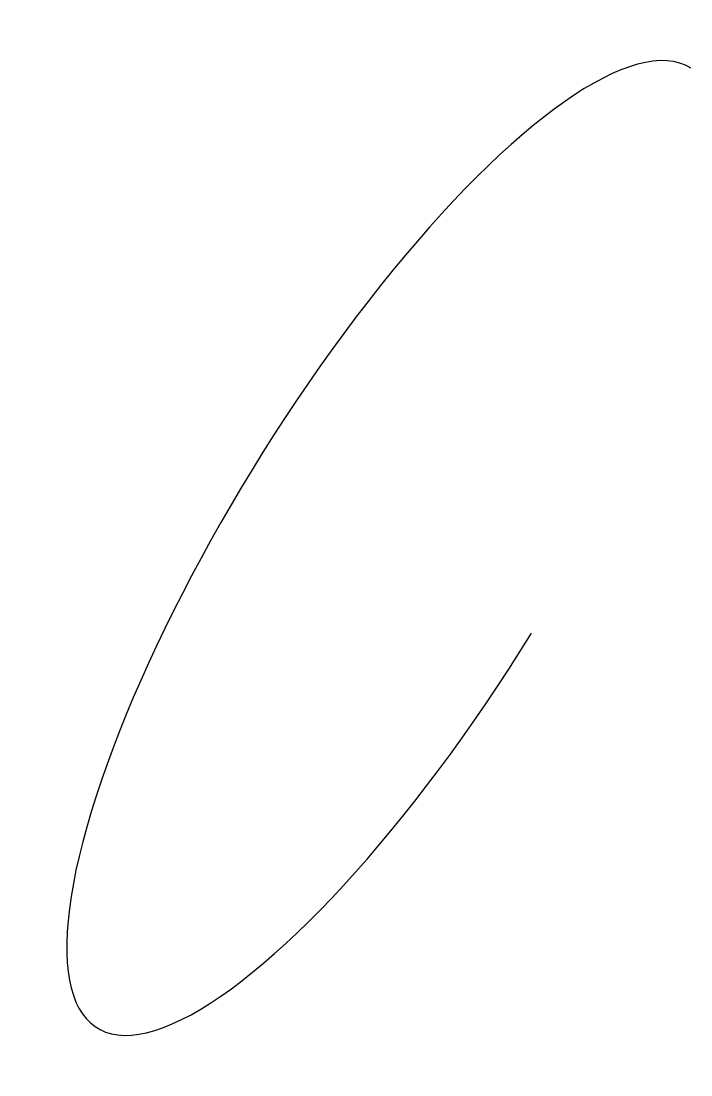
# Model space of a CAD drawing. Header units: millimetres. Extents: x 18.7 to 48, y 1.9 to 48.1.
import ezdxf

# ---------------------------------------------------------------- set-up
doc = ezdxf.new("R2010")
doc.units = ezdxf.units.MM
doc.layers.get('0').update_dxf_attribs({"lineweight": 25, "true_color": 0xffffff})

msp = doc.modelspace()

# ---------------------------------------------------------------- linework, layer by layer
msp.add_ellipse((35, 25), major_axis=(13, 21), ratio=0.286885, start_param=0, end_param=4.712389)

doc.saveas('drawing.dxf')
